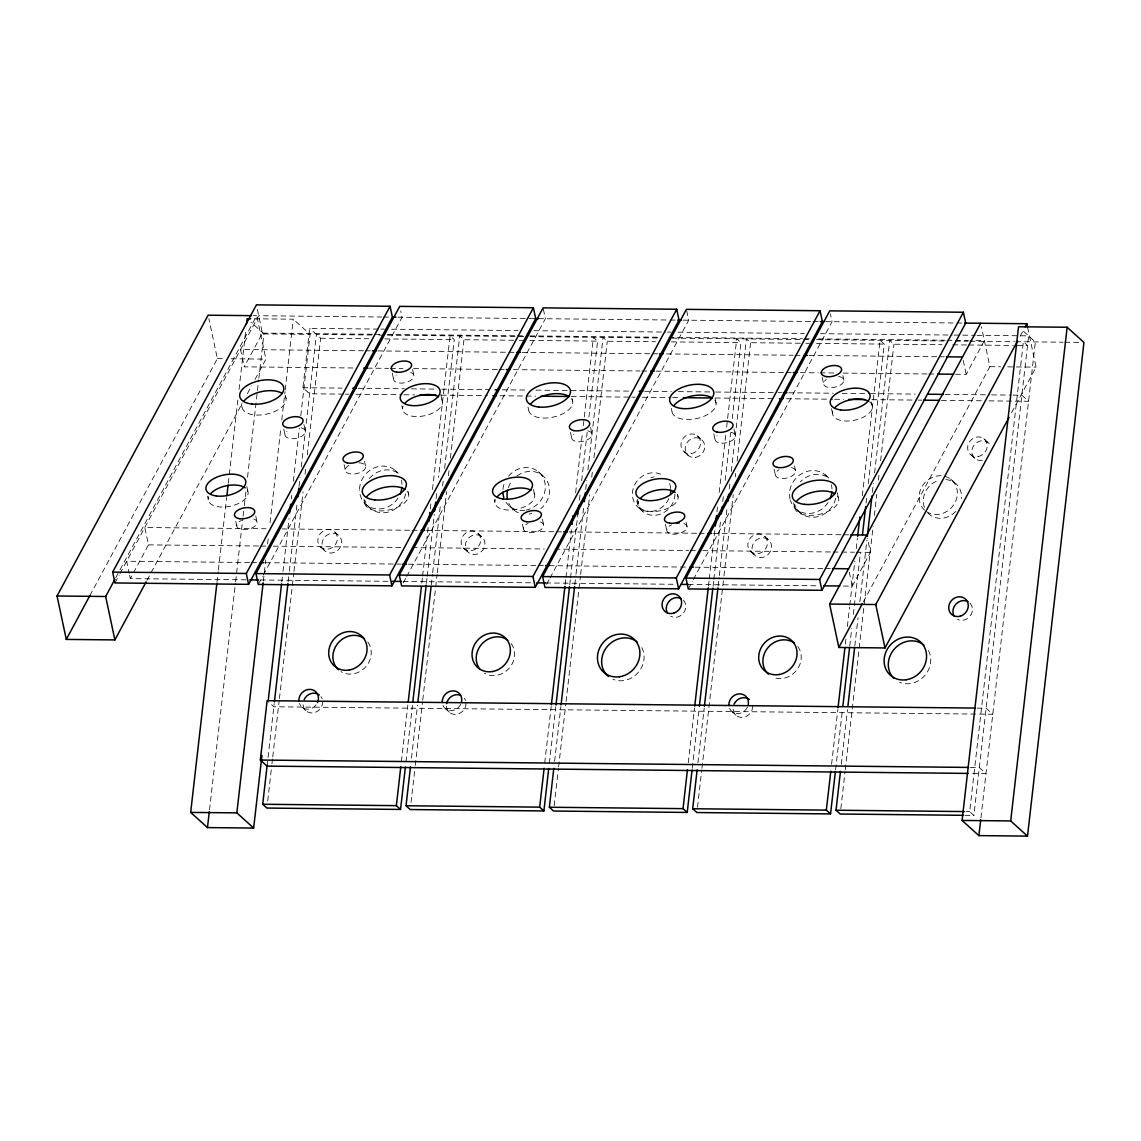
<?xml version="1.0" encoding="UTF-8"?>
<svg xmlns="http://www.w3.org/2000/svg" width="1141" height="1141" viewBox="0 0 1141 1141"><rect width="100%" height="100%" fill="white"/><g stroke="black" fill="none" stroke-linecap="round" stroke-linejoin="round"><path stroke-width="0.75" stroke-dasharray="5 3.75" d="M216.975 582.366L218.188 571.755M218.387 569.987L226.688 497.433M228.3 483.271L238.227 396.569M239.025 389.495L245.914 329.335M209.502 809.882L235.403 583.393M235.602 581.625L242.89 517.914M243.09 516.146L244.103 507.303M244.302 505.534L246.128 489.603M247.54 477.223L257.253 392.29M257.452 390.522L258.665 379.896M258.864 378.127L263.928 333.899L251.006 322.218M263.343 581.083L265.782 559.846M267.593 543.915L268.406 536.841M270.032 522.692L280.957 427.133M281.756 420.059L284.993 391.748M285.207 389.98L293.294 319.195L252.446 318.767M343.441 394.13L309.639 393.788L302.907 387.712L309.696 328.366L379.097 329.093M281.77 582.095L282.783 573.253M282.982 571.484L289.058 518.399M291.283 498.931L291.682 495.394M293.308 481.245L299.37 428.16M300.796 415.766L310.095 334.37L293.294 319.195M267.065 766.11L274.211 703.583M288.145 581.71L289.158 572.882M289.358 571.113L297.231 502.225M299.056 486.337L300.054 477.509M301.267 466.911L316.414 334.441L371.666 335.012M267.707 800.982L271.743 765.654M271.943 763.899L272.556 758.594M272.756 756.825L279.217 700.317M279.417 698.549L293.765 573.139M293.964 571.37L303.05 491.899M305.075 474.228L305.674 468.937M307.286 454.803L320.621 338.235L309.696 328.366M401.404 761.489L407.865 704.967M421.799 583.108L422.398 577.802M422.598 576.034L428.26 526.586M430.271 508.929L430.884 503.623M432.496 489.489L450.067 335.825L454.275 339.633L438.515 477.394M405.996 761.76L412.471 705.238M426.406 583.365L427.005 578.073M427.205 576.305L434.279 514.477M436.09 498.588L436.903 491.529M411.487 758.066L417.535 705.081M431.269 584.976L432.482 574.379M432.681 572.611L440.355 505.492M442.58 486.066L443.193 480.76M444.605 468.395L459.752 335.939L463.945 339.733L517.415 340.289M411.031 802.48L415.082 767.151M415.281 765.383L422.555 701.801M422.755 700.032L437.089 574.636M437.288 572.868L446.587 491.628M448.399 475.726L449.012 470.434M450.424 458.069L463.945 339.733M544.728 762.987L551.189 706.464M565.123 584.591L565.736 579.3M565.936 577.531L571.384 529.838M575.635 492.755L582.495 432.696M583.308 425.636L593.406 337.322L597.599 341.116L588.913 417.064M549.334 763.243L555.795 706.735M569.73 584.862L570.343 579.557M570.543 577.788L577.817 514.206M579.428 500.086L580.027 494.78M581.653 480.646L587.301 431.198M554.612 761.318L560.873 706.564M574.807 584.691L575.82 575.863M576.02 574.094L583.892 505.221M585.718 489.318L586.716 480.489M587.929 469.892L603.076 337.422L607.283 341.216L655.39 341.715M554.169 805.731L558.405 768.649M558.605 766.88L565.879 703.298M566.079 701.53L580.427 576.134M580.626 574.365L589.712 494.88M591.737 477.223L592.336 471.918M593.948 457.798L607.283 341.216M688.265 762.716L694.527 707.962M708.461 586.089L709.06 580.798M709.26 579.029L714.922 529.567M716.933 511.91L717.546 506.604M719.158 492.484L725.833 434.193M726.632 427.133L736.729 338.82L740.937 342.614L732.251 418.562M692.259 768.278L699.133 708.219M713.068 586.346L713.667 581.054M713.867 579.286L720.741 519.241M722.752 501.569L723.565 494.509M725.177 480.375L730.639 432.696M697.935 762.816L704.197 708.062M718.131 586.189L719.144 577.36M719.343 575.592L727.017 508.472M729.242 489.047L729.855 483.755M731.267 471.39L746.414 338.92L750.607 342.714L804.077 343.27M697.493 807.229L701.744 770.146M701.943 768.378L723.751 577.617M723.95 575.863L733.249 494.609M735.26 476.952L735.674 473.415M737.086 461.05L750.607 342.714M831.589 764.213L837.851 709.46M845.324 644.109L846.137 637.035M847.349 626.438L849.574 607.012M849.774 605.243L854.823 561.087M856.235 548.721L857.447 538.124M862.296 495.736L880.068 340.318L884.261 344.111L868.101 485.41M835.597 769.761L842.457 709.716M849.731 646.134L851.742 628.463M853.368 614.343L860.428 552.515M866.09 503.067L866.689 497.761M841.274 764.313L847.535 709.559M854.809 645.963L858.032 617.709M859.858 601.82L866.918 539.993M872.38 492.313L873.378 483.47M874.591 472.873L889.738 340.417L893.945 344.211L942.052 344.71M840.831 808.727L845.067 771.63M845.267 769.861L873.136 526.129M874.348 515.532L876.773 494.338M878.399 480.204L878.998 474.913M880.61 460.779L893.945 344.211M977.024 335.326L1028.626 335.853L973.872 815.416L969.679 811.622L1023.391 341.801L1027.599 345.595L1015.119 345.466M980.918 817.926L1035.343 341.929L1021.124 329.093M89.925 595.488L217.361 358.616L208.86 318.681M115.783 577.674L119.149 571.399M120.005 569.83L256.725 315.715L253.245 315.672M114.956 582.951L119.163 575.135M119.99 573.566L258.722 315.729L381.722 317.013M246.185 579.828L130.316 578.615L148.487 544.87L144.793 527.499L265.996 528.754M352.997 367.987L244.26 366.846L262.416 333.101L256.411 304.875M146.961 580.313L242.334 403.044M247.397 393.631L251.605 385.801M254.985 379.525L265.953 359.13L256.725 315.715M258.28 584.434L262.487 576.633M263.329 575.064L402.046 317.227L400.733 311.022M403.301 582.809L405.825 578.116M406.652 576.562L545.384 318.724L543.073 307.87M546.625 584.306L549.149 579.614M549.991 578.059L688.708 320.207L686.739 310.908M688.28 588.927L692.487 581.111M693.314 579.542L832.046 321.705L830.391 313.946M843.356 586.046L852.27 586.146L870.426 552.387L867.474 538.495M955.516 374.262L966.213 374.376L984.369 340.617L970.107 340.474M863.309 601.977L989.903 366.675L981.417 326.725M1020.097 336.281L1023.463 330.006M1011.611 412.643L1036.085 367.145L1027.585 327.21M383.462 317.027L388.853 317.084M397.767 317.184L533.917 318.596M538.581 318.653L668.712 320.008M670.124 320.022L675.843 320.079M682.974 320.15L811.665 321.491M813.105 321.505L818.796 321.562M825.585 321.634L962.847 323.074M380.88 329.107L384.431 329.15M391.548 329.221L517.9 330.533M533.917 330.705L665.602 332.074M667.385 332.088L670.937 332.131M678.054 332.202L804.405 333.529M820.422 333.685L952.107 335.055M953.89 335.083L961.007 335.154M962.79 335.169L975.241 335.297M262.416 333.101L372.936 334.256M374.719 334.27L380.067 334.327M387.198 334.399L515.547 335.739M517.329 335.754L522.678 335.811M529.809 335.882L658.157 337.223M668.84 337.337L802.537 338.72M804.319 338.749L809.668 338.806M818.582 338.891L945.147 340.218M946.93 340.232L968.324 340.446M263.928 333.899L310.095 334.37M378.783 335.083L523.904 336.595M529.966 336.666L658.328 338.007M672.32 338.15L810.566 339.59M816.471 339.647L944.99 340.988M955.274 341.102L968.153 341.23M969.936 341.245L1014.477 341.715M1015.775 341.729L1063.127 342.214M1064.853 342.243L1080.484 342.4M320.621 338.235L368.728 338.734M384.774 338.906L454.275 339.633M519.198 340.303L522.763 340.346M529.88 340.417L597.599 341.116M671.436 341.886L740.937 342.614M805.86 343.284L809.425 343.327M816.542 343.398L884.261 344.111M952.749 344.824L967.012 344.967M968.795 344.981L1013.336 345.452M363.565 350.772L240.566 349.488L244.26 366.846M365.334 350.786L370.682 350.843M377.814 350.915L515.076 352.341M522.207 352.426L657.687 353.824M666.601 353.924L793.166 355.236M794.949 355.265L802.08 355.336M809.211 355.407L937.56 356.748M939.343 356.762L944.691 356.819M217.361 358.616L224.306 358.688M231.238 358.759L265.953 359.13M989.903 366.675L1000.557 366.774M1007.66 366.86L1036.085 367.145M367.259 368.129L388.639 368.358M390.422 368.372L402.901 368.5M413.598 368.614L497.376 369.484M499.159 369.513L504.507 369.57M513.421 369.655L639.987 370.968M641.77 370.996L648.901 371.067M656.032 371.139L784.38 372.479M786.163 372.494L791.512 372.551M800.426 372.651L818.254 372.836M820.037 372.85L836.082 373.021M843.213 373.093L926.991 373.963M928.774 373.977L935.905 374.063M302.907 387.712L342.058 388.125M358.074 388.282L404.342 388.767M411.459 388.839L434.593 389.081M441.71 389.167L489.76 389.666M502.225 389.794L527.128 390.051M536.028 390.136L628.563 391.106M644.579 391.277L671.279 391.548M678.396 391.62L713.981 391.991M715.764 392.019L776.265 392.647M778.048 392.661L781.599 392.704M788.731 392.775L833.215 393.231M842.115 393.331L868.8 393.602M870.583 393.631L915.068 394.087M945.318 394.401L989.817 394.872M991.586 394.886L1011.168 395.086M1012.951 395.114L1021.837 395.2L1028.569 401.275L987.635 400.848M345.224 394.158L348.789 394.187M355.906 394.273L402.174 394.743M403.943 394.772L414.625 394.872M441.325 395.157L487.592 395.642M500.043 395.77L535.628 396.141M571.227 396.512L629.946 397.125M631.729 397.139L635.28 397.182M642.412 397.253L670.879 397.553M672.662 397.567L679.779 397.639M715.364 398.009L774.097 398.623M786.548 398.751L832.816 399.236M834.599 399.25L843.499 399.35M871.966 399.65L916.451 400.106M918.234 400.12L921.785 400.163M941.368 400.363L985.853 400.833M282.041 528.925L410.389 530.265M412.172 530.28L419.303 530.351M426.434 530.437L554.783 531.763M556.566 531.792L561.914 531.849M569.045 531.92L697.393 533.261M699.176 533.275L706.308 533.346M713.439 533.418L841.787 534.758M843.57 534.772L850.701 534.858M148.487 544.87L259.007 546.011M260.79 546.04L266.138 546.097M273.269 546.168L401.603 547.495M412.3 547.609L544.214 548.992M554.911 549.092L688.608 550.49M690.391 550.504L695.739 550.561M702.87 550.647L831.218 551.973M833.001 552.002L854.395 552.215M856.178 552.244L870.426 552.387M249.622 562.527L126.622 561.258L129.218 573.41M251.405 562.556L258.536 562.627M265.668 562.698L401.147 564.11M408.278 564.182L536.627 565.522M538.409 565.537L545.541 565.622M549.106 565.651L688.151 567.106M695.268 567.177L823.617 568.518M825.399 568.532L830.748 568.589M260.448 579.97L388.796 581.311M403.058 581.454L531.406 582.794M545.669 582.951L674.017 584.278M688.28 584.434L818.411 585.789M977.152 708.09L986.052 708.176L992.77 714.252L273.84 706.764L267.122 700.688M970.378 767.437L979.263 767.522L985.995 773.598L969.978 773.427M966.113 811.579L969.679 811.622M964.958 815.33L973.872 815.416M983.842 438.7L988.049 442.508M970.991 454.902L975.184 458.696M950.638 479.106L954.846 482.9M927.904 513.036L930.001 514.933A20.281 18.242 -47.9 0 0 957.042 509.842M825.171 474.813L829.379 478.607A22.449 20.196 -47.9 0 0 800.34 481.887M796.332 509.228L800.526 513.022M697.18 435.719L701.387 439.513M684.329 451.922L688.522 455.715M764.884 536.541A10.34 9.299 -47.9 0 1 759.592 553.285A10.34 9.299 -47.9 0 1 748.282 541.79A10.34 9.299 -47.9 0 1 764.884 536.541L769.077 540.335A10.34 9.299 -47.9 0 1 763.8 557.079A10.34 9.299 -47.9 0 1 752.49 545.583A10.34 9.299 -47.9 0 1 769.077 540.335M750.293 551.203L754.501 554.997M639.145 508.159L643.339 511.952M538.509 471.832L542.717 475.626M509.67 506.247L513.864 510.041M732.237 711.827L736.444 715.635M478.222 533.546A10.34 9.299 -47.9 0 1 472.93 550.304A10.34 9.299 -47.9 0 1 461.62 538.809A10.34 9.299 -47.9 0 1 478.222 533.546L482.415 537.34A10.34 9.299 -47.9 0 1 477.138 554.098A10.34 9.299 -47.9 0 1 465.828 542.603A10.34 9.299 -47.9 0 1 482.415 537.34M395.185 470.334L398.337 473.187M463.631 548.222L467.839 552.016M366.332 504.75L370.54 508.544M334.884 532.048A10.34 9.299 -47.9 0 1 329.606 548.807A10.34 9.299 -47.9 0 1 318.296 537.311A10.34 9.299 -47.9 0 1 334.884 532.048L339.091 535.856A10.34 9.299 -47.9 0 1 333.8 552.601A10.34 9.299 -47.9 0 1 322.489 541.105A10.34 9.299 -47.9 0 1 339.091 535.856M320.307 546.724L324.5 550.518M445.575 708.846L449.782 712.64M302.251 707.349L306.444 711.143M963.246 360.485L966.213 374.376M871.424 402.017L872.423 406.667M842.914 375.546L843.912 380.21M831.532 408.706L832.516 413.356M822.247 377.557L823.56 383.761M837.337 492.784L838.664 498.974M849.318 572.24L852.27 586.146M794.507 465.842L795.505 470.491M793.58 502.725L794.578 507.374M774.083 469.136L775.409 475.341M733.92 428.987L735.232 435.192M715.079 398.494L716.063 403.144M713.824 433.822L715.136 440.027M671.322 408.449L671.978 411.544M686.083 522.122L687.082 526.771M677.454 494.067L678.125 497.162M665.417 524.118L666.729 530.323M637.234 499.216L638.218 503.866M590.582 427.49L591.908 433.694M572.083 398.551L572.739 401.661M570.486 432.339L571.812 438.543M527.983 406.952L528.654 410.047M542.431 519.069L543.744 525.274M533.475 489.46L534.787 495.665M522.407 524.175L523.405 528.825M494.224 499.273L494.894 502.368M440.783 394.429L442.423 402.188M412.6 369.527L413.912 375.717M401.874 405.782L402.531 408.877M392.247 373.078L393.574 379.283M408.007 491.4L408.663 494.495M364.521 461.363L365.505 466.013M363.922 499.787L364.578 502.896M344.097 464.658L345.409 470.862M303.92 424.509L305.246 430.713M285.421 395.57L286.077 398.665M283.824 429.344L285.15 435.548M241.321 403.957L241.992 407.066M255.769 516.089L257.082 522.293M246.813 486.48L248.125 492.684M235.745 521.195L236.743 525.844M207.562 496.278L208.233 499.387M129.575 575.15L130.316 578.615M669.624 483.727A20.281 18.242 -47.9 0 1 670.68 488.533M668.897 498.546A20.281 18.242 -47.9 0 1 641.87 509.813A20.281 18.242 -47.9 0 1 635.922 482.657A20.281 18.242 -47.9 0 1 663.976 476.125M674.944 493.996A20.281 18.242 -47.9 0 1 656.489 515.119A20.281 18.242 -47.9 0 1 636.649 499.53M650.912 477.794A20.281 18.242 -47.9 0 1 654.207 476.881M683.331 600.137A10.34 9.299 -47.9 0 1 683.459 613.102A10.34 9.299 -47.9 0 1 670.68 616.283M641.755 647.546A22.449 20.196 -47.9 0 1 637.819 672.905A22.449 20.196 -47.9 0 1 612.974 679.266M508.501 476.196A22.449 20.196 -47.9 0 1 543.073 477.451A22.449 20.196 -47.9 0 1 526.301 510.027M524.917 510.284A22.449 20.196 -47.9 0 1 506.119 502.34M502.939 489.332A22.449 20.196 -47.9 0 1 504.693 482.401M460.793 704.14A10.34 9.299 -47.9 0 1 451.394 710.629A10.34 9.299 -47.9 0 1 442.751 704.924M464.33 698.192A10.34 9.299 -47.9 0 1 465.457 700.36M465.97 702.827A10.34 9.299 -47.9 0 1 456.871 714.28A10.34 9.299 -47.9 0 1 446.445 706.25M511.182 643.581A20.281 18.242 -47.9 0 1 508.886 668.512A20.281 18.242 -47.9 0 1 484.297 673.133M516.973 475.982A22.449 20.196 -47.9 0 1 545.883 478.992A22.449 20.196 -47.9 0 1 540.763 508.786M531.877 513.493A22.449 20.196 -47.9 0 1 529.11 514.078M518.399 512.765A22.449 20.196 -47.9 0 1 508.002 501.313M508.373 487.564A22.449 20.196 -47.9 0 1 511.796 481.145M401.404 480.361A22.449 20.196 -47.9 0 1 401.974 484.454M398.095 498.018A22.449 20.196 -47.9 0 1 374.719 508.644A22.449 20.196 -47.9 0 1 359.543 490.63M359.529 489.247A22.449 20.196 -47.9 0 1 374.248 467.924A22.449 20.196 -47.9 0 1 397.667 472.83M316.057 704.938A10.34 9.299 -47.9 0 1 299.413 703.427M320.992 696.695A10.34 9.299 -47.9 0 1 322.133 698.877M322.632 701.33A10.34 9.299 -47.9 0 1 313.547 712.797A10.34 9.299 -47.9 0 1 303.107 704.767M367.844 642.083A20.281 18.242 -47.9 0 1 365.548 667.014A20.281 18.242 -47.9 0 1 340.974 671.635M405.668 493.853A22.449 20.196 -47.9 0 1 385.786 512.58A22.449 20.196 -47.9 0 1 364.678 499.815M369.37 478.507A22.449 20.196 -47.9 0 1 397.967 473.087M831.404 484.839A22.449 20.196 -47.9 0 1 831.974 488.933M828.095 502.496A22.449 20.196 -47.9 0 1 807.429 513.464A22.449 20.196 -47.9 0 1 790.471 500.5M790.1 499.202A22.449 20.196 -47.9 0 1 802.508 473.23A22.449 20.196 -47.9 0 1 828.723 478.721M747.455 707.12A10.34 9.299 -47.9 0 1 738.056 713.61A10.34 9.299 -47.9 0 1 729.413 707.905M752.632 705.823A10.34 9.299 -47.9 0 1 743.533 717.275A10.34 9.299 -47.9 0 1 733.107 709.246M797.844 646.562A20.281 18.242 -47.9 0 1 796.675 670.138A20.281 18.242 -47.9 0 1 773.855 677.512M835.668 498.332A22.449 20.196 -47.9 0 1 815.772 517.058A22.449 20.196 -47.9 0 1 794.664 504.293M924.581 510.127A20.281 18.242 -47.9 0 1 932.825 477.195A20.281 18.242 -47.9 0 1 956.985 497.134A20.281 18.242 -47.9 0 1 925.807 511.139M982.287 460.336A10.34 9.299 -47.9 0 1 971.947 453.162A10.34 9.299 -47.9 0 1 979.263 441.31A10.34 9.299 -47.9 0 1 990.873 446.431M945.875 479.591A20.281 18.242 -47.9 0 1 961.521 498.688M924.367 507.331A20.281 18.242 -47.9 0 1 939.214 480.247M969.993 603.133A10.34 9.299 -47.9 0 1 970.121 616.083A10.34 9.299 -47.9 0 1 957.342 619.263M928.417 650.527A22.449 20.196 -47.9 0 1 924.481 675.886A22.449 20.196 -47.9 0 1 899.636 682.261M441.624 399.578A20.281 10.412 -12 0 1 422.969 416.037A20.281 10.412 -12 0 1 403.087 406.053M359.073 462.832A10.34 5.32 -12 0 1 364.207 469.85A10.34 5.32 -12 0 1 348.818 473.558A10.34 5.32 -12 0 1 349.018 465.243M407.537 491.671A22.449 11.538 -12 0 1 388.097 510.17A22.449 11.538 -12 0 1 364.949 499.787M410.66 372.465A10.34 5.32 -12 0 1 411.202 380.024A10.34 5.32 -12 0 1 396.811 382.535A10.34 5.32 -12 0 1 396.284 374.99M869.499 401.86A20.281 10.412 -12 0 1 855.565 419.988A20.281 10.412 -12 0 1 833.073 410.532M791.398 467.61A10.34 5.32 -12 0 1 793.166 475.255A10.34 5.32 -12 0 1 778.162 477.808A10.34 5.32 -12 0 1 779.018 469.735M837.523 496.15A22.449 11.538 -12 0 1 818.097 514.648A22.449 11.538 -12 0 1 794.935 504.265M838.492 376.473A10.34 5.32 -12 0 1 842.286 383.59A10.34 5.32 -12 0 1 827.482 387.213A10.34 5.32 -12 0 1 826.269 379.468M533.974 493.069A20.281 10.412 -12 0 1 515.333 509.528A20.281 10.412 -12 0 1 495.436 499.53M587.8 430.813A10.34 5.32 -12 0 1 590.125 437.987A10.34 5.32 -12 0 1 575.905 441.424A10.34 5.32 -12 0 1 573.595 434.236M571.598 398.837A22.449 11.538 -12 0 1 552.173 417.321A22.449 11.538 -12 0 1 529.025 406.938M540.506 522.022A10.34 5.32 -12 0 1 540.406 529.995A10.34 5.32 -12 0 1 525.459 531.563A10.34 5.32 -12 0 1 528.155 523.32M677.312 494.552A20.281 10.412 -12 0 1 658.657 511.025A20.281 10.412 -12 0 1 638.775 501.027M731.139 432.311A10.34 5.32 -12 0 1 733.449 439.485A10.34 5.32 -12 0 1 719.244 442.908A10.34 5.32 -12 0 1 716.933 435.734M714.936 400.32A22.449 11.538 -12 0 1 695.497 418.818A22.449 11.538 -12 0 1 672.349 408.435M683.83 523.519A10.34 5.32 -12 0 1 683.744 531.492A10.34 5.32 -12 0 1 668.797 533.061A10.34 5.32 -12 0 1 671.493 524.803M247.312 490.074A20.281 10.412 -12 0 1 228.671 506.547A20.281 10.412 -12 0 1 208.774 496.549M301.138 427.832A10.34 5.32 -12 0 1 303.449 435.006A10.34 5.32 -12 0 1 289.244 438.429A10.34 5.32 -12 0 1 286.933 431.255M284.936 395.841A22.449 11.538 -12 0 1 265.511 414.34A22.449 11.538 -12 0 1 242.363 403.957M253.83 519.027A10.34 5.32 -12 0 1 253.744 527.014A10.34 5.32 -12 0 1 238.797 528.583A10.34 5.32 -12 0 1 241.493 520.325M691.417 453.562A10.34 9.299 -47.9 0 0 698.877 437.459A10.34 9.299 -47.9 0 0 681.961 440.426A10.34 9.299 -47.9 0 0 691.417 453.562M695.625 457.356A10.34 9.299 -47.9 0 0 703.07 441.253A10.34 9.299 -47.9 0 0 686.169 444.22A10.34 9.299 -47.9 0 0 695.625 457.356M978.079 456.543A10.34 9.299 -47.9 0 0 985.539 440.455A10.34 9.299 -47.9 0 0 968.623 443.421A10.34 9.299 -47.9 0 0 978.079 456.543"/><path stroke-width="1.5" d="M261.945 755.513L253.644 828.066L207.477 827.582L190.675 812.406L216.776 584.135M226.888 495.665L228.1 485.039M246.513 324.03L247.126 318.71L250.678 318.753M207.477 827.582L209.302 811.65M253.644 828.066L236.843 812.877L263.143 582.851M968.196 773.413L267.065 766.11L260.333 760.034L267.122 700.688L975.384 708.076M268.221 700.66L281.57 583.864M289.657 513.093L290.67 504.251M405.397 767.052L400.548 809.44L266.894 808.056L262.701 804.262L267.137 765.397M274.411 701.815L287.946 583.479M297.844 496.934L298.842 488.106M400.548 809.44L396.355 805.646L400.791 766.795M408.264 701.444L421.386 586.631M428.859 521.28L429.872 512.452M412.871 701.701L426.192 585.133M434.678 510.954L435.691 502.126M548.721 768.549L543.886 810.937L410.232 809.54L406.025 805.746L410.475 766.895M417.948 701.544L431.07 586.731M441.168 498.432L441.781 493.126M543.886 810.937L539.679 807.143L544.129 768.278M551.388 704.696L564.923 586.36M571.998 524.546L573.01 515.718M555.995 704.967L569.53 586.631M577.817 514.206L578.815 505.377M692.059 770.047L687.21 812.435L553.556 811.037L549.363 807.243L553.799 768.392M561.072 704.796L574.608 586.46M584.292 501.683L585.304 492.855M687.21 812.435L683.017 808.641L687.452 769.776M694.726 706.193L708.261 587.857M715.321 526.044L716.534 515.447M699.333 706.45L712.854 588.114M721.34 513.935L722.153 506.875M835.383 771.53L830.548 813.918L696.894 812.535L692.687 808.741L697.137 769.875M704.411 706.293L717.931 587.957M727.83 501.412L728.643 494.353M830.548 813.918L826.341 810.124L830.791 771.273M838.05 707.691L844.925 647.632M857.647 536.37L859.872 516.93M842.857 706.179L849.532 647.903M862.453 534.858L865.691 506.604M963.175 815.302L840.218 814.018L836.025 810.224L840.461 771.373M847.934 706.022L854.609 647.731M867.331 536.47L871.966 495.836M962.091 820.436L1018.542 326.754L1067.149 327.253L1083.95 342.443L1027.499 836.125L978.892 835.611L962.091 820.436L1010.698 820.95L1027.499 836.125M978.892 835.611L980.718 819.694M1010.698 820.95L1067.149 327.253M146.119 581.881L114.884 639.916L66.292 639.416L57.05 596.001L208.118 315.201L251.519 315.658M66.292 639.416L89.925 595.488M112.645 572.097L256.411 304.875L390.065 306.273L392.376 317.127L248.61 584.335L114.956 582.951L112.645 572.097L246.299 573.481L390.065 306.273M114.884 639.916L105.657 596.501L114.927 579.243M255.969 573.581L399.735 306.373L533.389 307.756L535.7 318.624L391.934 585.832L258.28 584.434L255.969 573.581L389.623 574.978L533.389 307.756M399.307 575.078L543.073 307.87L676.727 309.254L679.038 320.108L535.272 587.33L401.618 585.932L399.307 575.078L532.961 576.476L676.727 309.254M542.631 576.576L686.397 309.354L820.051 310.751L822.361 321.605L678.595 588.827L544.942 587.43L542.631 576.576L676.285 577.974L820.051 310.751M685.969 578.073L829.735 310.851L963.389 312.249L965.7 323.103L821.934 590.311L688.28 588.927L685.969 578.073L819.623 579.457L963.389 312.249M1009.072 417.349L885.002 647.945L838.835 647.46L829.607 604.045L980.675 323.26M838.835 647.46L862.468 603.546M885.002 647.945L875.775 604.53L1017.558 340.988M1025.16 326.868L1026.843 323.73L964.63 323.088M392.418 317.127L395.984 317.155M535.015 318.61L538.581 318.653M677.626 320.093L681.191 320.136M820.236 321.577L823.802 321.619M372.465 350.858L376.031 350.9M516.859 352.369L520.424 352.398M659.469 353.853L663.035 353.881M803.863 355.35L807.429 355.393M946.474 356.833L962.505 357.005M363.694 368.101L367.259 368.129M506.29 369.584L509.856 369.613M650.684 371.082L654.249 371.125M793.295 372.565L796.86 372.608M937.688 374.077L953.733 374.248M352.74 388.24L356.292 388.268M495.094 389.723L498.66 389.751M639.245 391.22L642.797 391.249M783.382 392.718L786.948 392.761M927.533 394.215L943.536 394.387M419.959 394.929L435.976 395.1M492.926 395.699L496.478 395.727M540.977 396.198L569.445 396.498M683.331 397.681L711.813 397.981M779.431 398.68L782.983 398.722M848.833 399.407L864.849 399.564M923.568 400.177L939.585 400.348M421.086 530.38L424.652 530.408M563.697 531.863L567.262 531.906M708.09 533.36L711.656 533.403M850.701 534.858L866.732 535.015M260.319 562.641L263.885 562.684M402.93 564.125L406.496 564.167M545.541 565.622L549.106 565.651M689.92 567.12L693.486 567.163M832.531 568.603L848.576 568.774M249.751 579.856L258.665 579.956M392.361 581.354L401.275 581.439M536.755 582.851L545.669 582.951M681.148 584.363L688.28 584.434M823.745 585.846L839.79 586.003M57.05 596.001L105.657 596.501M829.607 604.045L875.775 604.53M260.333 760.034L968.595 767.422M262.701 804.262L396.355 805.646M406.025 805.746L539.679 807.143M549.363 807.243L683.017 808.641M692.687 808.741L826.341 810.124M836.025 810.224L964.33 811.565M190.675 812.406L236.843 812.877M1026.843 323.73L1027.585 327.21M819.623 579.457L821.934 590.311M676.285 577.974L678.595 588.827M532.961 576.476L535.272 587.33M389.623 574.978L391.934 585.832M246.299 573.481L248.61 584.335M670.737 490.202A20.281 18.242 -47.9 0 1 670.437 493.597M667.3 612.845A10.34 9.299 -47.9 0 1 669.51 600.836A10.34 9.299 -47.9 0 1 681.391 598.668M608.453 676.527A22.449 20.196 -47.9 0 1 607.283 646.491A22.449 20.196 -47.9 0 1 637.291 642.126M503.809 497.519A22.449 20.196 -47.9 0 1 502.867 492.128M442.237 702.457A10.34 9.299 -47.9 0 1 452.62 690.861A10.34 9.299 -47.9 0 1 461.606 701.615M446.602 703.669A10.34 9.299 -47.9 0 1 460.508 695.254M479.619 668.868A20.281 18.242 -47.9 0 1 482.529 643.296A20.281 18.242 -47.9 0 1 507.816 640.201M507.36 498.674A22.449 20.196 -47.9 0 1 507.574 490.316M401.903 487.25A22.449 20.196 -47.9 0 1 400.149 494.167M298.913 700.973A10.34 9.299 -47.9 0 1 310.552 689.406A10.34 9.299 -47.9 0 1 317.469 702.642M304.091 699.661A10.34 9.299 -47.9 0 1 319.309 694.955M338.421 669.738A20.281 18.242 -47.9 0 1 338.007 643.125A20.281 18.242 -47.9 0 1 364.492 638.718M831.903 491.728A22.449 20.196 -47.9 0 1 830.149 498.646M728.899 705.452A10.34 9.299 -47.9 0 1 739.282 693.856A10.34 9.299 -47.9 0 1 748.268 704.596M734.077 704.14A10.34 9.299 -47.9 0 1 749.295 699.433M768.421 674.217A20.281 18.242 -47.9 0 1 767.993 647.603A20.281 18.242 -47.9 0 1 794.478 643.196M953.962 615.826A10.34 9.299 -47.9 0 1 956.172 603.831A10.34 9.299 -47.9 0 1 968.053 601.664M893.817 678.339A22.449 20.196 -47.9 0 1 894.587 648.744A22.449 20.196 -47.9 0 1 923.953 645.107M404.955 403.172A20.281 10.412 -12 0 1 438.543 396.768M366.789 496.606A22.449 11.538 -12 0 1 404.969 489.332M834.941 407.665A20.281 10.412 -12 0 1 868.529 401.247M796.789 501.084A22.449 11.538 -12 0 1 834.97 493.811M497.319 496.663A20.281 10.412 -12 0 1 530.907 490.245M530.865 403.757A22.449 11.538 -12 0 1 569.045 396.483M640.643 498.161A20.281 10.412 -12 0 1 675.201 492.356M674.188 405.255A22.449 11.538 -12 0 1 712.369 397.981M676.527 523.206A10.34 5.32 -12 0 1 679.166 522.935M210.657 493.682A20.281 10.412 -12 0 1 245.201 487.877M244.203 400.776A22.449 11.538 -12 0 1 282.383 393.502M673.846 613.102A10.34 9.299 -47.9 0 0 679.123 596.344A10.34 9.299 -47.9 0 0 662.536 601.607A10.34 9.299 -47.9 0 0 673.846 613.102M619.492 676.77A22.449 20.196 -47.9 0 0 636.635 642.24A22.449 20.196 -47.9 0 0 599.881 647.589A22.449 20.196 -47.9 0 0 619.492 676.77M492.755 671.479A20.281 18.242 -47.9 0 0 506.975 639.787A20.281 18.242 -47.9 0 0 473.872 646.02A20.281 18.242 -47.9 0 0 492.755 671.479M349.417 669.981A20.281 18.242 -47.9 0 0 363.651 638.29A20.281 18.242 -47.9 0 0 330.533 644.522A20.281 18.242 -47.9 0 0 349.417 669.981M779.417 674.474A20.281 18.242 -47.9 0 0 793.637 642.768A20.281 18.242 -47.9 0 0 760.534 649.001A20.281 18.242 -47.9 0 0 779.417 674.474M960.508 616.083A10.34 9.299 -47.9 0 0 965.785 599.339A10.34 9.299 -47.9 0 0 949.198 604.587A10.34 9.299 -47.9 0 0 960.508 616.083M906.154 679.765A22.449 20.196 -47.9 0 0 923.297 645.221A22.449 20.196 -47.9 0 0 886.543 650.57A22.449 20.196 -47.9 0 0 906.154 679.765M396.669 372.166A10.34 5.32 -12 0 0 411.601 364.863A10.34 5.32 -12 0 0 396.013 362.909A10.34 5.32 -12 0 0 396.669 372.166M410.617 405.454A20.281 10.412 -12 0 0 440.112 391.334A20.281 10.412 -12 0 0 409.762 387.255A20.281 10.412 -12 0 0 410.617 405.454M347.206 462.889A10.34 5.32 -12 0 0 363.28 456.557A10.34 5.32 -12 0 0 348.975 453.305A10.34 5.32 -12 0 0 347.206 462.889M374.576 499.872A22.449 11.538 -12 0 0 406.353 483.641A22.449 11.538 -12 0 0 372.009 480.019A22.449 11.538 -12 0 0 374.576 499.872M826.669 376.644A10.34 5.32 -12 0 0 841.602 369.356A10.34 5.32 -12 0 0 826.013 367.388A10.34 5.32 -12 0 0 826.669 376.644M840.617 409.933A20.281 10.412 -12 0 0 870.112 395.813A20.281 10.412 -12 0 0 839.762 391.734A20.281 10.412 -12 0 0 840.617 409.933M777.192 467.368A10.34 5.32 -12 0 0 793.266 461.035A10.34 5.32 -12 0 0 778.961 457.783A10.34 5.32 -12 0 0 777.192 467.368M804.562 504.351A22.449 11.538 -12 0 0 836.353 488.12A22.449 11.538 -12 0 0 802.009 484.497A22.449 11.538 -12 0 0 804.562 504.351M526.514 521.708A10.34 5.32 -12 0 0 541.433 514.42A10.34 5.32 -12 0 0 525.844 512.466A10.34 5.32 -12 0 0 526.514 521.708M502.981 498.945A20.281 10.412 -12 0 0 532.476 484.811A20.281 10.412 -12 0 0 502.126 480.746A20.281 10.412 -12 0 0 502.981 498.945M573.595 430.571A10.34 5.32 -12 0 0 589.683 424.238A10.34 5.32 -12 0 0 575.364 420.986A10.34 5.32 -12 0 0 573.595 430.571M538.638 407.023A22.449 11.538 -12 0 0 570.429 390.807A22.449 11.538 -12 0 0 536.085 387.17A22.449 11.538 -12 0 0 538.638 407.023M669.838 523.206A10.34 5.32 -12 0 0 684.771 515.917A10.34 5.32 -12 0 0 669.182 513.949A10.34 5.32 -12 0 0 669.838 523.206M646.319 500.428A20.281 10.412 -12 0 0 675.814 486.308A20.281 10.412 -12 0 0 645.464 482.229A20.281 10.412 -12 0 0 646.319 500.428M716.933 432.054A10.34 5.32 -12 0 0 733.007 425.736A10.34 5.32 -12 0 0 718.702 422.484A10.34 5.32 -12 0 0 716.933 432.054M681.976 408.521A22.449 11.538 -12 0 0 713.753 392.29A22.449 11.538 -12 0 0 679.408 388.667A22.449 11.538 -12 0 0 681.976 408.521M239.852 518.727A10.34 5.32 -12 0 0 254.771 511.439A10.34 5.32 -12 0 0 239.182 509.471A10.34 5.32 -12 0 0 239.852 518.727M216.319 495.95A20.281 10.412 -12 0 0 245.814 481.83A20.281 10.412 -12 0 0 215.464 477.751A20.281 10.412 -12 0 0 216.319 495.95M286.933 427.575A10.34 5.32 -12 0 0 303.021 421.243A10.34 5.32 -12 0 0 288.702 417.991A10.34 5.32 -12 0 0 286.933 427.575M251.976 404.042A22.449 11.538 -12 0 0 283.767 387.812A22.449 11.538 -12 0 0 249.423 384.189A22.449 11.538 -12 0 0 251.976 404.042"/></g></svg>
